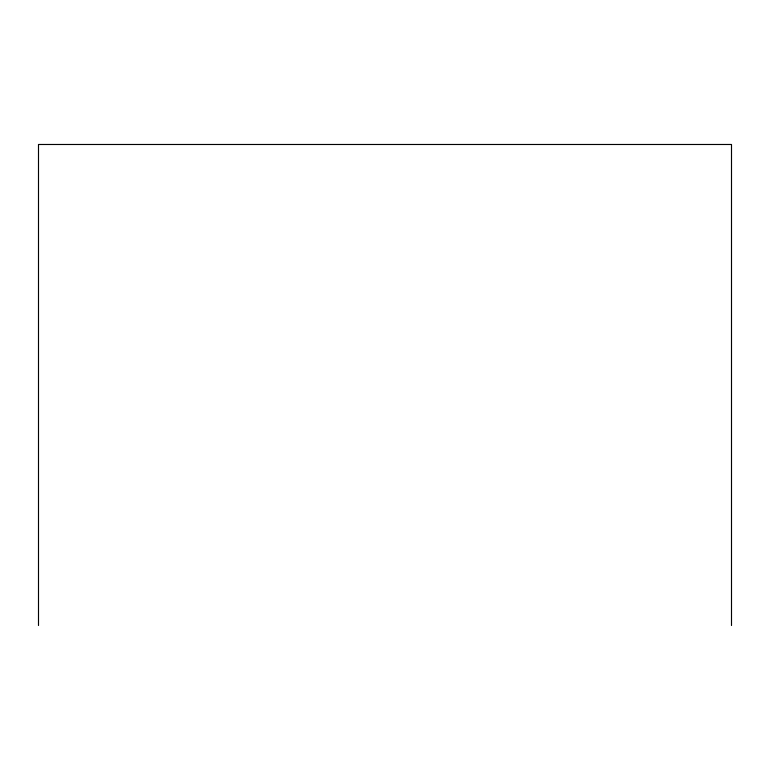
<?xml version="1.0" encoding="UTF-8"?>
<svg xmlns="http://www.w3.org/2000/svg" width="770" height="770" viewBox="0 0 770 770"><rect width="100%" height="100%" fill="white"/><g stroke="black" fill="none" stroke-linecap="round" stroke-linejoin="round"><path stroke-width="1.16" d="M731.5 625.519L731.5 144.481L38.5 144.481L38.5 625.519"/></g></svg>
